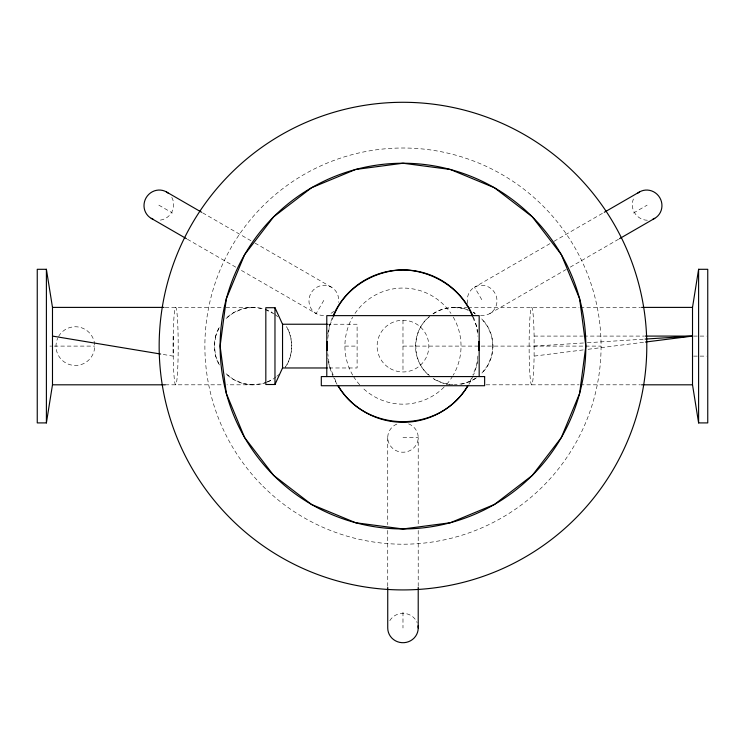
<?xml version="1.0" encoding="UTF-8"?>
<svg xmlns="http://www.w3.org/2000/svg" width="745" height="745" viewBox="0 0 745 745"><rect width="100%" height="100%" fill="white"/><g stroke="black" fill="none" stroke-linecap="round" stroke-linejoin="round"><path stroke-width="0.56" stroke-dasharray="3.73 2.79" d="M173.213 336.088L173.213 356.119A38.759 2.533 -90 0 0 177.45 373.515A38.759 2.533 -90 0 0 176.314 308.672A38.759 2.533 -90 0 0 173.213 356.129L160.678 354.043M534.109 356.119L534.109 336.088A38.768 2.533 -90 0 0 530.207 314.343A38.768 2.533 -90 0 0 530.207 377.864A38.768 2.533 -90 0 0 534.109 356.11L583.465 349.88M327.791 338.435L329.383 326.385L333.183 317.193M477.871 355.961L476.577 365.823L472.768 375.014M471.501 378.078L468.959 384.197A76.195 76.195 0 0 0 472.935 376.29M323.796 300.384L316.178 313.589L240.737 270.025M285.223 367.238C293.437 355.449 293.456 339.208 286.592 326.748A38.703 38.703 0 0 1 285.419 367.36M267.362 382.073A38.703 38.703 0 0 0 272.428 379.624L275.985 376.886M276.879 376.206L279.552 374.158M429.548 316.681C411.24 330.622 411.24 361.586 429.548 375.527M433.115 313.952C442.8 306.903 455.409 307.182 466.854 307.396M475.385 378.255L473.606 379.624L464.265 383.489L454.254 384.811M549.978 243.634L474.537 287.188L482.164 300.384M554.001 241.315L603.292 212.856M633.436 213.042L647.126 205.145M489.782 313.589L566.228 269.448M570.251 267.129L618.527 239.247M266.198 382.204L263.087 383.489L253.067 384.811L226.964 384.811M267.241 381.775L272.428 379.624M253.067 307.396L243.056 308.719L233.716 312.583L225.698 318.73A38.703 38.703 0 0 1 263.087 308.719L253.067 307.396L225.819 307.396M588.056 349.293L644.304 342.188M534.202 346.099L586.203 342.812M587.358 342.737L643.978 339.161M165.204 307.396L224.673 307.396M467.972 307.396L579.107 307.396M580.262 307.396L640.439 307.396M327.279 324.233L357.106 324.233L357.106 367.974L327.279 367.974M534.109 336.088L582.674 336.088M583.829 336.088L643.95 336.088M693.604 336.088L706.66 336.088M49.896 346.099L51.629 346.099M54.245 346.099L94.699 346.099M344.916 346.099L357.106 346.099M402.98 346.099L601.075 346.099M693.604 356.119L706.66 356.119M165.204 384.811L222.383 384.811M486.085 384.811L579.107 384.811M580.262 384.811L640.439 384.811M402.98 437.538L418.215 437.538L418.215 524.648M454.254 307.396L464.265 308.719L468.419 310.432M453.137 384.662L444.234 383.489L434.894 379.624L433.115 378.255M253.067 384.811L243.056 383.489L233.716 379.624L225.698 373.469A38.703 38.703 0 0 0 266.3 382.474M265.164 309.575L274.207 313.952M202.659 212.856L250.944 240.728M254.967 243.056L331.413 287.188M158.834 205.145L172.514 213.042M187.423 239.247L236.714 267.706M475.385 313.952L473.606 312.583A38.703 38.703 0 0 1 475.506 313.757M275.101 314.632L277.773 316.681M472.768 317.193L476.577 326.385L477.871 336.246M333.183 375.014L329.383 365.823L327.791 353.773M334.458 378.078L336.991 384.197A76.195 76.195 0 0 1 333.928 378.32M418.215 530.449L418.215 586.203M402.98 320.238L402.98 371.96M402.98 612.213L402.98 628.016M387.735 437.538L387.735 524.648M387.735 530.449L387.735 586.203M477.806 360.44A76.195 76.195 0 0 1 473.373 375.266M333.471 377.305A76.195 76.195 0 0 1 327.763 358.252M327.763 333.956A76.195 76.195 0 0 1 332.587 316.942M473.373 316.942A76.195 76.195 0 0 1 477.806 331.767M453.258 317.072A58.063 58.063 0 0 1 453.258 375.135M452.709 376.057A58.063 58.063 0 0 1 444.784 386.394M444.029 387.158A58.063 58.063 0 0 1 361.921 387.158M359.695 384.802A58.063 58.063 0 0 1 353.242 376.057M352.692 375.135A58.063 58.063 0 0 1 352.692 317.072M355.002 313.412A58.063 58.063 0 0 1 450.958 313.412M323.563 315.489A15.235 14.695 -60 0 1 308.989 299.881A15.235 14.695 -60 0 1 325.481 285.335A15.235 14.695 -60 0 1 338.435 302.377M333.704 311.308A15.235 14.695 -60 0 1 331.004 313.347M171.797 197.388A15.235 14.695 -60 0 1 158.601 220.25M467.748 303.504A15.235 14.695 60 0 1 480.45 285.335A15.235 14.695 60 0 1 496.989 300.98A15.235 14.695 60 0 1 480.208 315.293M474.947 313.347A15.235 14.695 60 0 1 473.122 312.071M647.358 220.25A15.235 14.695 60 0 1 634.163 197.388M58.585 336.423A19.351 19.351 0 0 1 91.756 335.846A19.351 19.351 0 0 1 76.698 365.413A19.351 19.351 0 0 1 57.672 338.23M408.577 423.868A15.235 14.695 0 0 1 415.114 446.413A15.235 14.695 0 0 1 390.836 446.413A15.235 14.695 0 0 1 397.383 423.868M389.784 620.669A15.235 14.695 0 0 1 404.097 613.359A15.235 14.695 0 0 1 417.153 622.624M476.446 377.817A38.703 38.703 0 0 1 458.743 384.55M449.757 384.55A38.703 38.703 0 0 1 432.053 377.817M428.505 375.014A38.703 38.703 0 0 1 429.362 316.457M432.994 313.757A38.703 38.703 0 0 1 467.478 309.724M265.239 309.361A38.703 38.703 0 0 1 272.428 312.583M215.687 336.088L214.364 346.099L215.687 356.119L219.552 365.46A38.703 38.703 0 0 1 219.552 326.748L215.687 336.088M492.957 346.099L491.635 356.119L487.77 365.46L481.624 373.469A38.703 38.703 0 0 0 481.624 318.73L487.77 326.748L491.635 336.088L492.957 346.099M390.045 368.496A25.861 25.861 0 0 0 428.841 346.099A25.861 25.861 0 0 0 390.045 323.712A25.861 25.861 0 0 0 390.045 368.496M262.901 486.187A198.105 198.105 0 0 0 594.333 397.374A198.105 198.105 0 0 0 351.705 154.755A198.105 198.105 0 0 0 262.901 486.187"/><path stroke-width="1.12" d="M327.362 341.722L326.785 346.099L327.362 350.485M478.597 350.485L479.175 346.099L478.597 341.722M46.395 422.909L52.485 384.811L52.485 307.396L46.395 269.299L37.25 269.299L37.25 422.909L46.395 422.909L46.395 269.299M692.515 307.396L698.605 269.299L707.75 269.299L707.75 422.909L698.605 422.909L692.515 384.811L692.515 307.396L641.594 307.396M333.611 316.178C344.255 288.287 373.608 270.454 402.98 269.913C432.342 270.454 461.695 288.287 472.349 316.178M274.97 384.504L282.541 367.974L282.541 324.233L274.97 307.704L265.825 307.704L265.825 384.504L274.97 384.504L274.97 307.704M467.618 385.957C439.764 433.543 366.195 433.543 338.342 385.957M604.297 212.278L639.499 191.949M619.533 238.67L654.743 218.341M645.449 342.039L692.515 336.088L645.105 336.088M645.133 339.087L692.515 336.088M52.485 307.396L164.04 307.396M282.541 324.233L327.279 324.233M282.541 367.974L327.279 367.974M52.485 384.811L165.204 384.811M641.594 384.811L692.515 384.811M52.485 336.088L160.678 354.043M166.452 191.949L201.653 212.278M151.216 218.341L186.418 238.67M698.605 269.299L698.605 422.909M479.175 376.579L479.175 315.629L326.785 315.629L326.785 376.579M418.215 587.367L418.215 628.016M387.735 587.367L387.735 628.016A15.235 14.695 0 0 0 404.097 642.674A15.235 14.695 0 0 0 418.047 625.856M467.832 386.087A76.195 76.195 0 0 1 338.118 386.087M326.915 350.513A76.195 76.195 0 0 1 326.915 341.694M333.015 315.917A76.195 76.195 0 0 1 472.935 315.917M479.044 341.694A76.195 76.195 0 0 1 479.044 350.513M153.163 219.281A15.235 14.695 -60 0 1 146.104 197.798A15.235 14.695 -60 0 1 168.24 193.169M637.72 193.169A15.235 14.695 60 0 1 659.846 197.798A15.235 14.695 60 0 1 652.788 219.281M226.34 298.773L220.11 346.099L226.34 393.435L244.611 437.538L273.676 475.403L311.55 504.467L355.644 522.739L402.98 528.969L450.306 522.739L494.41 504.467L532.284 475.403L561.339 437.538L579.61 393.435L585.84 346.099L579.61 298.773L561.339 254.669L532.284 216.795L494.41 187.74L450.306 169.469L402.98 163.239L355.644 169.469L311.55 187.74L273.676 216.795L244.611 254.669L226.34 298.773M484.641 376.579L321.309 376.579L321.309 385.724L484.641 385.724L484.641 376.579M230.568 518.511A243.82 243.82 0 0 0 638.484 409.21A243.82 243.82 0 0 0 339.869 110.595A243.82 243.82 0 0 0 230.568 518.511M273.676 475.403A182.86 182.86 0 0 0 579.61 393.435A182.86 182.86 0 0 0 355.644 169.469A182.86 182.86 0 0 0 273.676 475.403"/></g></svg>
